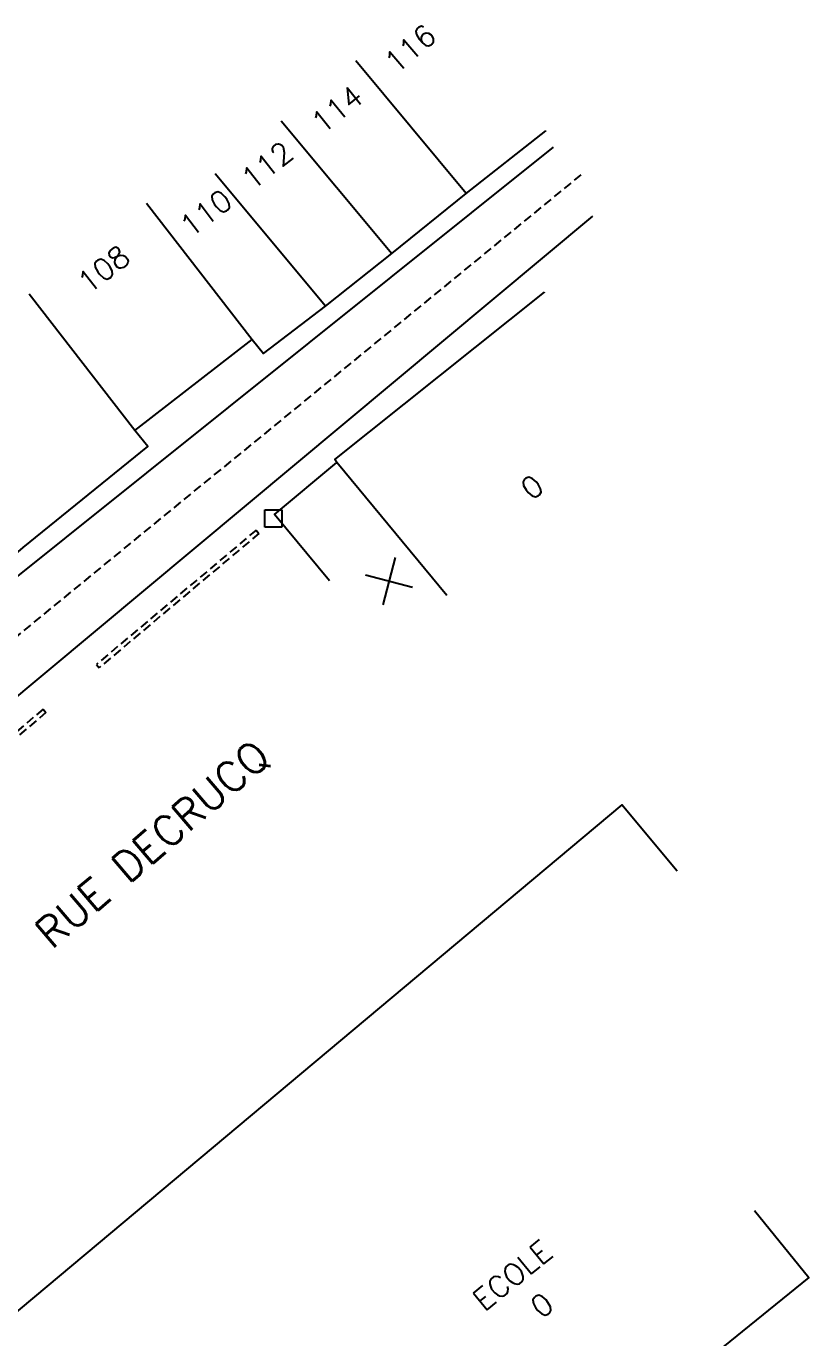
# Model space of a CAD drawing. Header units: millimetres. Extents: x 108000 to 109000, y 121000 to 122000.
# Drawn here: x 108177.1 to 108222.5, y 121164.8 to 121240.8 of the extents above; entities that cross this region are included whole.
import ezdxf
from ezdxf.enums import TextEntityAlignment as Align

# ---------------------------------------------------------------- set-up
doc = ezdxf.new("R2010")
doc.units = ezdxf.units.MM
doc.linetypes.add('DASHED', pattern=[0.75, 0.5, -0.25])
doc.layers.get('0').update_dxf_attribs({"linetype": 'CONTINUOUS'})
for name, color, linetype in [('W0001', 6, 'DASHED'), ('W0008', 7, 'CONTINUOUS'), ('W0100', 7, 'CONTINUOUS'), ('W0112', 1, 'DASHED'), ('W0984', 7, 'CONTINUOUS'), ('W0989', 7, 'CONTINUOUS'), ('W0991', 7, 'CONTINUOUS'), ('W1102', 7, 'CONTINUOUS')]:
    doc.layers.add(name, color=color, linetype=linetype)
doc.styles.get("Standard").update_dxf_attribs({"font": 'romans.shx', "width": 0.85})

# ---------------------------------------------------------------- blocks, each defined once
blk = doc.blocks.new('t991o')
at = {"color": 0, "linetype": 'Continuous'}
for p, q in [((-1, 1), (1, -1)), ((-1, -1), (1, 1))]:
    blk.add_line(p, q, dxfattribs=at)
blk = doc.blocks.new('t112o')
at = {"color": 0, "linetype": 'Continuous'}
for p, q in [((-0.5, 0.5), (0.5, 0.5)), ((-0.5, -0.5), (-0.5, 0.5)), ((0.5, 0.5), (0.5, -0.5)), ((0.5, -0.5), (-0.5, -0.5))]:
    blk.add_line(p, q, dxfattribs=at)

msp = doc.modelspace()

# ---------------------------------------------------------------- linework, layer by layer
at = {"layer": 'W0001', "flags": 128}
msp.add_lwpolyline([(108209.265, 121232.223), (108151.689, 121185.147), (108141.387, 121176.158), (108121.703, 121159.428), (108116.815, 121155.101), (108109.062, 121147.29), (108091.499, 121127.277), (108087.837, 121123.105), (108078.703, 121112.275), (108072.438, 121105.088), (108048.867, 121077.733), (108035.374, 121062.001), (108029.413, 121055.015), (108004.691, 121025.558), (108000, 121020.013)], dxfattribs=at)
at = {"layer": 'W0008', "flags": 128}
for points in [[(108000, 121099.001), (108034.204, 121070.445, 0.0605), (108035.428, 121069.51, 0.1112), (108036.694, 121069.262, 0.186), (108037.891, 121069.596), (108039.415, 121071.002), (108047.29, 121080.103), (108068.039, 121104.053), (108080.569, 121118.426), (108091.6, 121131.161), (108103.878, 121145.096, -0.0195), (108111.06, 121152.894, -0.0108), (108115.651, 121157.075), (108121.406, 121162.196), (108132.914, 121172.56), (108141.024, 121179.884), (108151.046, 121188.511), (108207.68, 121233.833)], [(108209.927, 121229.824), (108152.331, 121181.784, 0.2054), (108151.32, 121179.63, 0.0582), (108151.358, 121179.125, 0.1219), (108152.323, 121177.513), (108171.738, 121154.424)]]:
    msp.add_lwpolyline(points, format="xyb", dxfattribs=at)
at = {"layer": 'W0100', "flags": 128}
for points in [[(108145.83, 121185.762), (108149.726, 121189.784), (108157.145, 121199.056), (108163.489, 121206.596), (108167.799, 121202.888), (108171.643, 121206.092), (108176.901, 121210.618), (108184.145, 121216.469), (108183.392, 121217.403), (108190.187, 121222.676), (108190.839, 121221.866), (108194.45, 121224.603), (108198.285, 121227.669), (108202.612, 121231.146), (108207.235, 121234.779), (108207.235, 121234.779)], [(108194.68, 121208.666), (108191.492, 121212.518), (108195.11, 121215.537), (108194.981, 121215.718), (108207.141, 121225.418), (108207.141, 121225.418)], [(108214.852, 121191.845), (108211.643, 121195.679), (108169.331, 121160.27), (108174.785, 121153.725), (108178.62, 121156.934), (108178.62, 121156.934)]]:
    msp.add_lwpolyline(points, dxfattribs=at)
at = {"layer": 'W0100'}
msp.add_lwpolyline([(108219.336, 121172.151), (108222.484, 121168.266), (108202.228, 121151.853), (108197.363, 121147.911), (108193.801, 121152.306)], dxfattribs=at)
at = {"layer": 'W0112'}
for p, q in [((108190.423, 121211.619), (108181.153, 121203.826)), ((108190.583, 121211.427), (108181.314, 121203.635)), ((108190.423, 121211.619), (108190.583, 121211.427)), ((108181.153, 121203.826), (108181.314, 121203.635)), ((108178.068, 121201.225), (108169.527, 121194.052)), ((108178.228, 121201.033), (108169.688, 121193.861)), ((108178.068, 121201.225), (108178.228, 121201.033))]:
    msp.add_line(p, q, dxfattribs=at)
at = {"layer": 'W1102'}
for p, q in [((108202.612, 121231.146), (108196.208, 121238.826)), ((108191.88, 121235.349), (108198.285, 121227.669)), ((108194.45, 121224.603), (108188.046, 121232.284)), ((108184.056, 121230.577), (108190.187, 121222.676)), ((108183.392, 121217.403), (108177.261, 121225.304)), ((108201.486, 121207.833), (108195.11, 121215.537))]:
    msp.add_line(p, q, dxfattribs=at)

# ---------------------------------------------------------------- block references
at = {"layer": 'W0112', "rotation": 359.91351}
msp.add_blockref('t112o', (108191.417, 121212.29), dxfattribs=at)
at = {"layer": 'W0991', "rotation": 300.3024822102798}
msp.add_blockref('t991o', (108198.126, 121208.661), dxfattribs=at)

# ---------------------------------------------------------------- texts
at = {"layer": 'W0984'}
msp.add_text('ECOLE', height=1.25, rotation=39.01775, dxfattribs=at).set_placement((108205.299, 121168.399), align=Align.MIDDLE)
at = {"layer": 'W0989'}
msp.add_text('RUE DECRUCQ', height=1.75, rotation=40.61588, dxfattribs=at).set_placement((108184.453, 121193.352), align=Align.MIDDLE)
at = {"layer": 'W0991'}
for s, rotation, p in [('116', 40.42626, (108199.36, 121239.541)), ('114', 38.7774, (108195.125, 121236.034)), ('112', 38.64441, (108191.059, 121232.775)), ('110', 37.15998, (108187.511, 121230.009)), ('108', 37.81111, (108181.578, 121226.755)), ('0', 39.35956, (108206.43, 121214.115)), ('0', 39.01775, (108207.005, 121166.664))]:
    msp.add_text(s, height=1.25, rotation=rotation, dxfattribs=at).set_placement(p, align=Align.MIDDLE)

doc.saveas('drawing.dxf')
